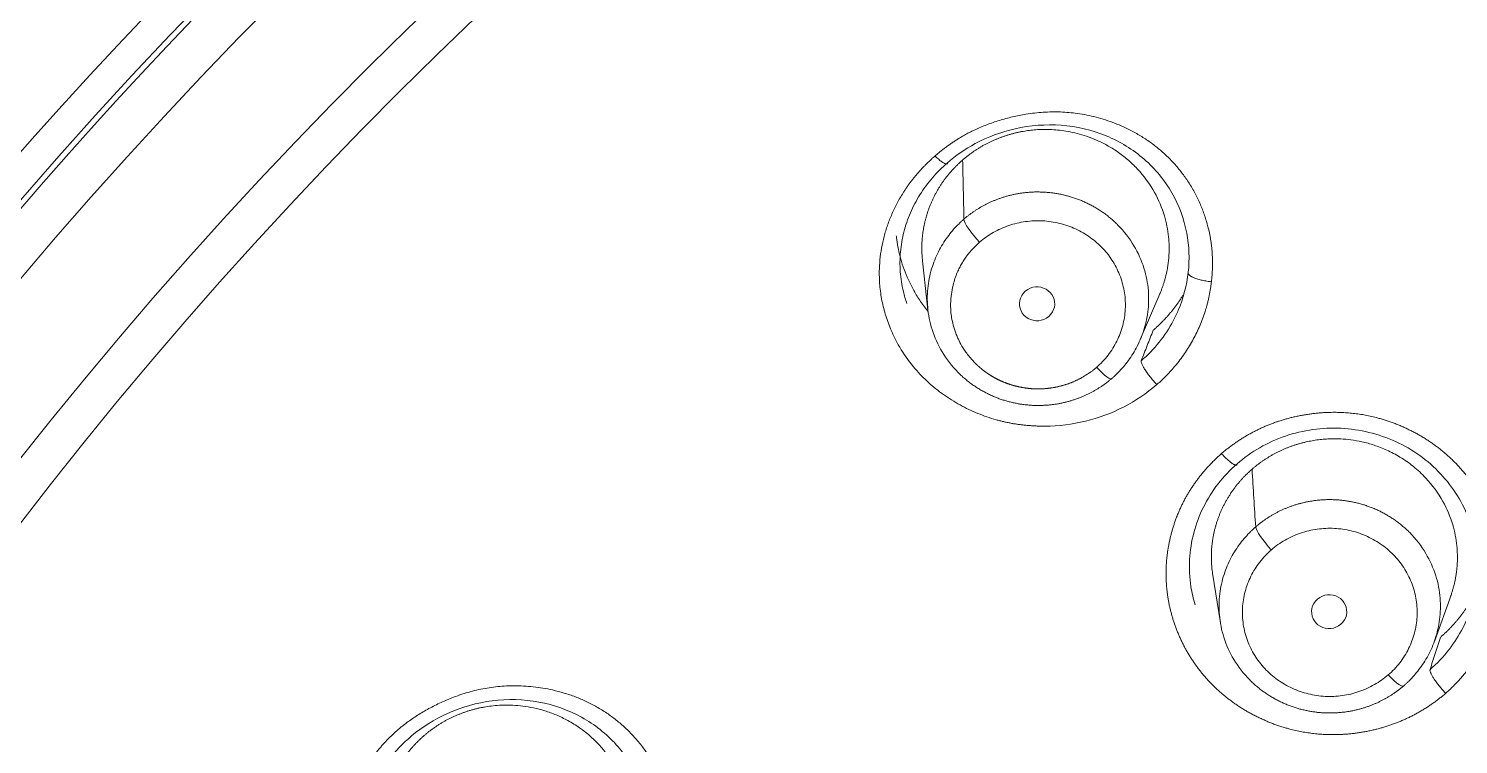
# Model space of a CAD drawing. Extents: x 6534 to 7663, y 0 to 827.
# Drawn here: x 7057.3 to 7075.64, y 563.28 to 572.46 of the extents above; entities that cross this region are included whole.
import ezdxf

# ---------------------------------------------------------------- set-up
doc = ezdxf.new("R2010")
doc.units = 0
doc.header["$LTSCALE"] = 30
doc.header["$MEASUREMENT"] = 0
doc.layers.add('1', color=7, linetype='CONTINUOUS')

msp = doc.modelspace()

# ---------------------------------------------------------------- linework, layer by layer
at = {"layer": '1', "color": 7, "linetype": 'Continuous', "lineweight": 18}
for p, q in [((7068.77, 569.482), (7068.84, 568.848)), ((7071.564, 568.471), (7071.815, 569.06)), ((7072.49, 565.479), (7072.592, 564.842)), ((7075.336, 564.602), (7075.555, 565.211))]:
    msp.add_line(p, q, dxfattribs=at)
for centre, major_axis, ratio, start_param, end_param in [((7103.394, 533.921), (62.577, 0), 0.961466, 0, 3.141593), ((7103.394, 533.307), (-60.5, 0), 0.961466, 4.72417, 7.004197), ((7103.394, 533.445), (-59.925, 0), 0.961466, 4.712389, 7.853982), ((7103.394, 533.445), (60, 0), 0.961466, 1.582577, 4.712389), ((7069.501, 569.801), (-0.196, 0.227), 0.183728, 0.217967, 1.779851), ((7071.002, 568.199), (0.196, -0.227), 0.183679, 4.922559, 6.379823), ((7073.245, 565.859), (-0.196, 0.227), 0.183874, 0.237251, 1.779919), ((7074.745, 564.257), (0.196, -0.227), 0.183825, 4.922233, 6.395123)]:
    msp.add_ellipse(centre, major_axis=major_axis, ratio=ratio, start_param=start_param, end_param=end_param, dxfattribs=at)
at = {"layer": '1', "color": 7, "linetype": 'Continuous', "lineweight": 13}
for centre, major_axis, start_param, end_param in [((7103.394, 533.601), (61.963, 0), 1.570796, 3.141593), ((7103.394, 533.307), (59.425, 0), 1.570796, 4.70194), ((7103.394, 533.307), (57.948, 0), 1.579187, 4.712389), ((7103.394, 533.352), (57.403, 0), 1.579486, 4.712389)]:
    msp.add_ellipse(centre, major_axis=major_axis, ratio=0.961466, start_param=start_param, end_param=end_param, dxfattribs=at)
at = {"layer": '1', "color": 7, "linetype": 'Continuous', "lineweight": 18}
for points, knots in [([(7040.495, 539.074), (7040.495, 540.309), (7040.535, 541.529), (7040.686, 543.933), (7040.799, 545.118), (7041.09, 547.449), (7041.269, 548.594), (7041.688, 550.845), (7041.928, 551.949), (7042.462, 554.113), (7042.757, 555.173), (7043.395, 557.248), (7043.738, 558.262), (7044.468, 560.243), (7044.854, 561.21), (7045.665, 563.095), (7046.089, 564.014), (7046.968, 565.802), (7047.424, 566.672), (7048.362, 568.363), (7048.845, 569.185), (7049.832, 570.779), (7050.336, 571.552), (7051.362, 573.051), (7051.884, 573.776), (7052.939, 575.18), (7053.473, 575.859), (7054.55, 577.171), (7055.092, 577.804), (7056.182, 579.025), (7056.729, 579.614), (7057.55, 580.465), (7057.961, 580.883), (7058.44, 581.356), (7058.679, 581.589), (7058.799, 581.705), (7058.858, 581.763), (7058.888, 581.792), (7058.903, 581.806), (7058.911, 581.813), (7058.914, 581.817), (7058.916, 581.818), (7058.917, 581.819), (7058.918, 581.82), (7058.918, 581.82), (7058.918, 581.82), (7058.918, 581.82), (7060.391, 583.236), (7061.936, 584.58), (7065.15, 587.109), (7066.82, 588.296), (7070.268, 590.502), (7072.046, 591.521), (7075.692, 593.385), (7077.56, 594.228), (7081.367, 595.734), (7083.306, 596.396), (7087.236, 597.532), (7089.227, 598.007), (7093.242, 598.768), (7095.265, 599.053), (7099.325, 599.434), (7101.361, 599.529), (7103.394, 599.529)], [0, 0, 0, 0, 0.03125, 0.03125, 0.0625, 0.0625, 0.09375, 0.09375, 0.125, 0.125, 0.15625, 0.15625, 0.1875, 0.1875, 0.21875, 0.21875, 0.25, 0.25, 0.28125, 0.28125, 0.3125, 0.3125, 0.34375, 0.34375, 0.375, 0.375, 0.40625, 0.40625, 0.4375, 0.4375, 0.46875, 0.46875, 0.484375, 0.492188, 0.496094, 0.498047, 0.499023, 0.499512, 0.499756, 0.499878, 0.499939, 0.499969, 0.499985, 0.499992, 0.499996, 0.499996, 0.5, 0.5, 0.5625, 0.5625, 0.625, 0.625, 0.6875, 0.6875, 0.75, 0.75, 0.8125, 0.8125, 0.875, 0.875, 0.9375, 0.9375, 1, 1, 1, 1]), ([(7068.931, 570.826), (7068.937, 570.831), (7068.95, 570.842), (7068.968, 570.857), (7068.987, 570.873), (7069.006, 570.888), (7069.025, 570.903), (7069.044, 570.918), (7069.063, 570.932), (7069.082, 570.947), (7069.102, 570.961), (7069.121, 570.974), (7069.141, 570.988), (7069.16, 571.001), (7069.18, 571.014), (7069.2, 571.027), (7069.22, 571.04), (7069.239, 571.052), (7069.259, 571.064), (7069.28, 571.076), (7069.3, 571.087), (7069.32, 571.099), (7069.34, 571.11), (7069.361, 571.121), (7069.381, 571.131), (7069.402, 571.141), (7069.423, 571.152), (7069.461, 571.17), (7069.518, 571.195), (7069.595, 571.226), (7069.675, 571.255), (7069.784, 571.29), (7069.925, 571.328), (7070.076, 571.358), (7070.208, 571.376), (7070.319, 571.387), (7070.43, 571.391), (7070.54, 571.39), (7070.649, 571.383), (7070.762, 571.37), (7070.879, 571.35), (7071, 571.323), (7071.118, 571.288), (7071.235, 571.247), (7071.358, 571.195), (7071.485, 571.132), (7071.615, 571.055), (7071.737, 570.969), (7071.853, 570.875), (7071.961, 570.771), (7072.061, 570.658), (7072.151, 570.539), (7072.232, 570.411), (7072.304, 570.276), (7072.365, 570.135), (7072.414, 569.99), (7072.443, 569.877), (7072.459, 569.798), (7072.467, 569.754), (7072.473, 569.71), (7072.479, 569.665), (7072.483, 569.621), (7072.487, 569.576), (7072.489, 569.531), (7072.491, 569.486), (7072.491, 569.441), (7072.49, 569.396), (7072.488, 569.35), (7072.485, 569.305), (7072.481, 569.259), (7072.478, 569.228), (7072.476, 569.213)], [0, 0, 0, 0, 0.004832, 0.009643, 0.014433, 0.019204, 0.023955, 0.028687, 0.033401, 0.038097, 0.042776, 0.047438, 0.052084, 0.056714, 0.061329, 0.065929, 0.070515, 0.075088, 0.079647, 0.084195, 0.08873, 0.093255, 0.097769, 0.102273, 0.106767, 0.111253, 0.115731, 0.120201, 0.135993, 0.152075, 0.16847, 0.185198, 0.219107, 0.252894, 0.274925, 0.296703, 0.318285, 0.339729, 0.361095, 0.382445, 0.40692, 0.431335, 0.455769, 0.480302, 0.505014, 0.535604, 0.565805, 0.595777, 0.62568, 0.656329, 0.686742, 0.717097, 0.74757, 0.779074, 0.810217, 0.841177, 0.872134, 0.881224, 0.890302, 0.899371, 0.908437, 0.917505, 0.92658, 0.935667, 0.94477, 0.953894, 0.963044, 0.972225, 0.981442, 0.990699, 1, 1, 1, 1]), ([(7069.09, 570.738), (7069.198, 570.832), (7069.468, 571.017), (7069.969, 571.204), (7070.555, 571.248), (7071.136, 571.113), (7071.634, 570.809), (7071.995, 570.37), (7072.185, 569.859), (7072.198, 569.502), (7072.179, 569.334)], [0, 0, 0, 0, 0.098192, 0.220454, 0.353852, 0.48914, 0.622712, 0.753797, 0.882498, 1, 1, 1, 1]), ([(7069.285, 570.774), (7069.295, 570.783), (7069.315, 570.799), (7069.345, 570.823), (7069.375, 570.846), (7069.406, 570.869), (7069.438, 570.891), (7069.471, 570.912), (7069.504, 570.933), (7069.537, 570.953), (7069.572, 570.972), (7069.607, 570.99), (7069.642, 571.007), (7069.678, 571.024), (7069.714, 571.039), (7069.751, 571.054), (7069.788, 571.068), (7069.826, 571.081), (7069.864, 571.094), (7069.903, 571.105), (7069.942, 571.115), (7069.981, 571.125), (7070.021, 571.133), (7070.061, 571.141), (7070.101, 571.147), (7070.141, 571.153), (7070.182, 571.157), (7070.223, 571.161), (7070.264, 571.164), (7070.305, 571.165), (7070.346, 571.166), (7070.387, 571.165), (7070.448, 571.163), (7070.532, 571.156), (7070.64, 571.14), (7070.756, 571.115), (7070.879, 571.078), (7071.008, 571.028), (7071.14, 570.963), (7071.273, 570.881), (7071.404, 570.78), (7071.577, 570.615), (7071.751, 570.377), (7071.878, 570.076), (7071.932, 569.803), (7071.936, 569.628), (7071.93, 569.538), (7071.929, 569.516), (7071.927, 569.495), (7071.925, 569.474), (7071.922, 569.453), (7071.919, 569.432), (7071.916, 569.411), (7071.913, 569.39), (7071.909, 569.369), (7071.905, 569.349), (7071.901, 569.328), (7071.896, 569.307), (7071.891, 569.287), (7071.886, 569.266), (7071.881, 569.246), (7071.875, 569.226), (7071.869, 569.206), (7071.862, 569.186), (7071.856, 569.166), (7071.849, 569.146), (7071.842, 569.126), (7071.834, 569.107), (7071.827, 569.087), (7071.82, 569.071), (7071.816, 569.062), (7071.815, 569.059)], [0, 0, 0, 0, 0.009099, 0.018217, 0.027355, 0.036513, 0.045691, 0.054888, 0.064106, 0.073343, 0.0826, 0.091876, 0.101173, 0.11049, 0.119827, 0.129183, 0.13856, 0.147957, 0.157374, 0.166811, 0.176269, 0.185746, 0.195244, 0.204762, 0.214301, 0.22386, 0.233439, 0.243038, 0.252658, 0.262299, 0.27196, 0.281641, 0.291344, 0.314699, 0.340317, 0.368201, 0.398351, 0.43077, 0.465458, 0.502418, 0.541651, 0.583161, 0.673243, 0.751868, 0.818995, 0.874587, 0.879775, 0.884957, 0.890134, 0.895305, 0.90047, 0.90563, 0.910784, 0.915932, 0.921074, 0.926211, 0.931342, 0.936467, 0.941586, 0.9467, 0.951808, 0.95691, 0.962007, 0.967097, 0.972182, 0.977262, 0.982335, 0.987403, 0.992465, 0.997521, 1, 1, 1, 1]), ([(7068.569, 568.934), (7068.552, 568.985), (7068.537, 569.036), (7068.504, 569.172), (7068.491, 569.256), (7068.479, 569.426), (7068.48, 569.511), (7068.495, 569.682), (7068.509, 569.766), (7068.552, 569.933), (7068.58, 570.016), (7068.649, 570.176), (7068.69, 570.254), (7068.785, 570.404), (7068.838, 570.477), (7068.956, 570.613), (7069.02, 570.678), (7069.09, 570.738)], [0, 0, 0, 0, 0.082208, 0.082208, 0.213321, 0.213321, 0.344434, 0.344434, 0.475547, 0.475547, 0.606661, 0.606661, 0.737774, 0.737774, 0.868887, 0.868887, 1, 1, 1, 1]), ([(7068.77, 569.482), (7068.77, 569.486), (7068.761, 569.565), (7068.759, 569.653), (7068.765, 569.743), (7068.767, 569.764), (7068.768, 569.785), (7068.771, 569.807), (7068.773, 569.828), (7068.776, 569.849), (7068.779, 569.87), (7068.783, 569.89), (7068.786, 569.911), (7068.79, 569.932), (7068.795, 569.953), (7068.799, 569.973), (7068.804, 569.994), (7068.809, 570.014), (7068.815, 570.034), (7068.821, 570.055), (7068.827, 570.075), (7068.833, 570.095), (7068.839, 570.115), (7068.846, 570.134), (7068.853, 570.154), (7068.861, 570.174), (7068.869, 570.193), (7068.876, 570.212), (7068.885, 570.232), (7068.893, 570.251), (7068.902, 570.27), (7068.911, 570.288), (7068.92, 570.307), (7068.93, 570.325), (7068.939, 570.344), (7068.949, 570.362), (7068.959, 570.38), (7068.97, 570.398), (7068.981, 570.416), (7068.992, 570.433), (7069.003, 570.451), (7069.014, 570.468), (7069.026, 570.485), (7069.038, 570.502), (7069.05, 570.519), (7069.062, 570.535), (7069.074, 570.552), (7069.087, 570.568), (7069.1, 570.584), (7069.113, 570.6), (7069.126, 570.615), (7069.14, 570.631), (7069.154, 570.646), (7069.168, 570.661), (7069.182, 570.676), (7069.196, 570.691), (7069.21, 570.705), (7069.225, 570.719), (7069.24, 570.733), (7069.255, 570.747), (7069.27, 570.761), (7069.28, 570.77), (7069.285, 570.774)], [0, 0, 0, 0, 0.007516, 0.166764, 0.181602, 0.196424, 0.211228, 0.226016, 0.240787, 0.255542, 0.270279, 0.285, 0.299704, 0.314391, 0.329062, 0.343716, 0.358353, 0.372974, 0.387578, 0.402165, 0.416736, 0.43129, 0.445828, 0.460349, 0.474853, 0.489341, 0.503812, 0.518267, 0.532705, 0.547127, 0.561533, 0.575921, 0.590294, 0.60465, 0.618989, 0.633313, 0.647619, 0.66191, 0.676184, 0.690441, 0.704683, 0.718908, 0.733116, 0.747309, 0.761485, 0.775645, 0.789788, 0.803915, 0.818027, 0.832121, 0.8462, 0.860263, 0.874309, 0.888339, 0.902353, 0.916351, 0.930333, 0.944298, 0.958248, 0.972181, 0.986099, 1, 1, 1, 1]), ([(7071.202, 567.976), (7071.206, 567.98), (7071.215, 567.988), (7071.227, 567.999), (7071.24, 568.01), (7071.252, 568.022), (7071.308, 568.076), (7071.403, 568.184), (7071.521, 568.366), (7071.614, 568.583), (7071.67, 568.831), (7071.677, 569.106), (7071.62, 569.396), (7071.491, 569.685), (7071.344, 569.875), (7071.235, 569.981), (7071.191, 570.02), (7071.147, 570.056), (7071.101, 570.091), (7071.054, 570.123), (7071.006, 570.153), (7070.958, 570.181), (7070.909, 570.207), (7070.859, 570.231), (7070.809, 570.253), (7070.759, 570.273), (7070.708, 570.291), (7070.657, 570.306), (7070.606, 570.32), (7070.556, 570.332), (7070.505, 570.342), (7070.455, 570.35), (7070.405, 570.356), (7070.355, 570.36), (7070.305, 570.363), (7070.256, 570.364), (7070.208, 570.364), (7070.16, 570.362), (7070.113, 570.358), (7070.067, 570.353), (7070.021, 570.347), (7069.976, 570.339), (7069.932, 570.33), (7069.889, 570.32), (7069.846, 570.308), (7069.805, 570.296), (7069.764, 570.282), (7069.725, 570.268), (7069.686, 570.253), (7069.648, 570.236), (7069.612, 570.219), (7069.576, 570.201), (7069.541, 570.183), (7069.508, 570.164), (7069.475, 570.144), (7069.444, 570.124), (7069.413, 570.103), (7069.383, 570.081), (7069.355, 570.06), (7069.327, 570.038), (7069.31, 570.023), (7069.301, 570.015)], [0, 0, 0, 0, 0.003921, 0.007817, 0.011689, 0.015536, 0.019358, 0.064573, 0.114371, 0.16875, 0.227711, 0.291254, 0.359377, 0.43208, 0.50936, 0.522766, 0.53605, 0.549213, 0.562254, 0.575174, 0.587972, 0.600648, 0.613202, 0.625635, 0.637946, 0.650136, 0.662203, 0.674149, 0.685973, 0.697676, 0.709256, 0.720715, 0.732052, 0.743267, 0.75436, 0.765331, 0.776181, 0.786908, 0.797514, 0.807998, 0.81836, 0.8286, 0.838718, 0.848715, 0.858589, 0.868342, 0.877972, 0.887481, 0.896868, 0.906133, 0.915276, 0.924297, 0.933196, 0.941973, 0.950628, 0.959162, 0.967573, 0.975863, 0.98403, 0.992076, 1, 1, 1, 1]), ([(7069.301, 570.015), (7069.296, 570.011), (7069.288, 570.004), (7069.275, 569.993), (7069.263, 569.981), (7069.251, 569.969), (7069.194, 569.915), (7069.098, 569.806), (7068.98, 569.622), (7068.887, 569.404), (7068.832, 569.155), (7068.827, 568.881), (7068.884, 568.592), (7069.013, 568.304), (7069.159, 568.116), (7069.267, 568.011), (7069.311, 567.972), (7069.355, 567.936), (7069.401, 567.901), (7069.448, 567.869), (7069.495, 567.839), (7069.544, 567.811), (7069.593, 567.785), (7069.642, 567.761), (7069.692, 567.739), (7069.742, 567.719), (7069.793, 567.701), (7069.843, 567.686), (7069.894, 567.672), (7069.945, 567.66), (7069.995, 567.65), (7070.046, 567.642), (7070.096, 567.636), (7070.145, 567.631), (7070.195, 567.628), (7070.244, 567.627), (7070.292, 567.628), (7070.34, 567.63), (7070.387, 567.633), (7070.433, 567.638), (7070.479, 567.644), (7070.524, 567.652), (7070.568, 567.661), (7070.612, 567.671), (7070.654, 567.682), (7070.696, 567.695), (7070.736, 567.708), (7070.776, 567.723), (7070.815, 567.738), (7070.852, 567.754), (7070.889, 567.771), (7070.925, 567.789), (7070.96, 567.808), (7070.994, 567.827), (7071.026, 567.847), (7071.058, 567.867), (7071.089, 567.888), (7071.119, 567.91), (7071.147, 567.931), (7071.175, 567.954), (7071.193, 567.969), (7071.202, 567.976)], [0, 0, 0, 0, 0.003868, 0.007742, 0.011622, 0.015507, 0.019397, 0.06511, 0.115266, 0.16986, 0.228891, 0.292354, 0.360244, 0.432556, 0.509282, 0.522646, 0.535891, 0.549015, 0.562019, 0.574904, 0.587668, 0.600313, 0.612837, 0.625242, 0.637526, 0.649691, 0.661736, 0.673661, 0.685466, 0.697151, 0.708716, 0.720162, 0.731487, 0.742693, 0.753779, 0.764745, 0.775591, 0.786318, 0.796924, 0.807411, 0.817779, 0.828026, 0.838154, 0.848162, 0.858051, 0.867819, 0.877469, 0.886998, 0.896408, 0.905698, 0.914869, 0.92392, 0.932851, 0.941663, 0.950356, 0.958928, 0.967382, 0.975716, 0.98393, 0.992025, 1, 1, 1, 1]), ([(7068.433, 569.802), (7068.434, 569.795), (7068.44, 569.748), (7068.453, 569.658), (7068.482, 569.534), (7068.521, 569.403), (7068.573, 569.269), (7068.64, 569.131), (7068.722, 568.992), (7068.791, 568.895), (7068.832, 568.844), (7068.838, 568.837)], [0, 0, 0, 0, 0.021406, 0.135151, 0.25635, 0.385008, 0.521134, 0.664732, 0.815811, 0.974378, 1, 1, 1, 1]), ([(7071.73, 568.592), (7071.741, 568.601), (7071.762, 568.62), (7071.792, 568.648), (7071.823, 568.677), (7071.852, 568.707), (7071.881, 568.738), (7071.91, 568.769), (7071.938, 568.801), (7071.965, 568.833), (7071.991, 568.866), (7072.017, 568.9), (7072.042, 568.935), (7072.066, 568.97), (7072.089, 569.005), (7072.104, 569.028), (7072.111, 569.04)], [0, 0, 0, 0, 0.070545, 0.141256, 0.212133, 0.283177, 0.354386, 0.425761, 0.497303, 0.569011, 0.640884, 0.712924, 0.78513, 0.857502, 0.93004, 1, 1, 1, 1]), ([(7072.806, 566.88), (7072.896, 566.958), (7072.993, 567.027), (7073.201, 567.146), (7073.311, 567.196), (7073.54, 567.274), (7073.658, 567.302), (7073.897, 567.335), (7074.018, 567.341), (7074.26, 567.329), (7074.38, 567.311), (7074.615, 567.254), (7074.729, 567.215), (7074.948, 567.115), (7075.052, 567.055), (7075.246, 566.916), (7075.336, 566.837), (7075.498, 566.665), (7075.57, 566.571), (7075.694, 566.371), (7075.745, 566.265), (7075.826, 566.046), (7075.856, 565.933), (7075.891, 565.703), (7075.896, 565.586), (7075.884, 565.354), (7075.866, 565.239), (7075.806, 565.013), (7075.765, 564.903), (7075.71, 564.792), (7075.707, 564.786), (7075.704, 564.78)], [0, 0, 0, 0, 0.071138, 0.071138, 0.142275, 0.142275, 0.213413, 0.213413, 0.284551, 0.284551, 0.355688, 0.355688, 0.426826, 0.426826, 0.497964, 0.497964, 0.569101, 0.569101, 0.640239, 0.640239, 0.711377, 0.711377, 0.782514, 0.782514, 0.853652, 0.853652, 0.92479, 0.92479, 0.995927, 0.995927, 1, 1, 1, 1]), ([(7072.997, 566.811), (7073.007, 566.819), (7073.026, 566.835), (7073.056, 566.859), (7073.087, 566.883), (7073.118, 566.905), (7073.149, 566.927), (7073.182, 566.948), (7073.215, 566.969), (7073.248, 566.988), (7073.282, 567.007), (7073.317, 567.025), (7073.352, 567.043), (7073.388, 567.059), (7073.424, 567.075), (7073.461, 567.09), (7073.498, 567.104), (7073.536, 567.117), (7073.574, 567.129), (7073.612, 567.14), (7073.651, 567.15), (7073.69, 567.16), (7073.729, 567.168), (7073.769, 567.176), (7073.809, 567.182), (7073.849, 567.188), (7073.89, 567.192), (7073.93, 567.196), (7073.971, 567.198), (7074.012, 567.2), (7074.053, 567.2), (7074.094, 567.2), (7074.165, 567.197), (7074.27, 567.188), (7074.413, 567.163), (7074.568, 567.12), (7074.733, 567.056), (7074.902, 566.967), (7075.072, 566.848), (7075.268, 566.666), (7075.451, 566.416), (7075.577, 566.117), (7075.63, 565.846), (7075.634, 565.671), (7075.629, 565.581), (7075.627, 565.56), (7075.625, 565.539), (7075.623, 565.518), (7075.621, 565.497), (7075.618, 565.476), (7075.615, 565.455), (7075.611, 565.434), (7075.608, 565.414), (7075.604, 565.393), (7075.599, 565.373), (7075.595, 565.352), (7075.59, 565.332), (7075.585, 565.311), (7075.579, 565.291), (7075.574, 565.271), (7075.568, 565.251), (7075.561, 565.231), (7075.555, 565.211), (7075.549, 565.195), (7075.546, 565.186), (7075.545, 565.183)], [0, 0, 0, 0, 0.009298, 0.018615, 0.027953, 0.037312, 0.04669, 0.056089, 0.065508, 0.074947, 0.084407, 0.093887, 0.103387, 0.112908, 0.122449, 0.132011, 0.141593, 0.151195, 0.160818, 0.170462, 0.180126, 0.18981, 0.199515, 0.209241, 0.218987, 0.228754, 0.238542, 0.24835, 0.258179, 0.268028, 0.277898, 0.287789, 0.297701, 0.328756, 0.363638, 0.402347, 0.444886, 0.491255, 0.541458, 0.595497, 0.687447, 0.767698, 0.836213, 0.892964, 0.898264, 0.903559, 0.908847, 0.91413, 0.919408, 0.924679, 0.929944, 0.935204, 0.940458, 0.945706, 0.950948, 0.956184, 0.961414, 0.966639, 0.971858, 0.977071, 0.982278, 0.987479, 0.992674, 0.997864, 1, 1, 1, 1]), ([(7072.266, 565.073), (7072.243, 565.149), (7072.226, 565.227), (7072.196, 565.42), (7072.191, 565.537), (7072.203, 565.769), (7072.221, 565.884), (7072.281, 566.11), (7072.322, 566.22), (7072.426, 566.43), (7072.489, 566.53), (7072.634, 566.716), (7072.716, 566.802), (7072.806, 566.88)], [0, 0, 0, 0, 0.120144, 0.120144, 0.296116, 0.296116, 0.472087, 0.472087, 0.648058, 0.648058, 0.824029, 0.824029, 1, 1, 1, 1]), ([(7072.494, 565.451), (7072.49, 565.479), (7072.476, 565.583), (7072.473, 565.694), (7072.479, 565.784), (7072.48, 565.805), (7072.482, 565.826), (7072.485, 565.847), (7072.487, 565.868), (7072.49, 565.889), (7072.493, 565.91), (7072.496, 565.931), (7072.5, 565.951), (7072.504, 565.972), (7072.509, 565.993), (7072.513, 566.013), (7072.518, 566.034), (7072.523, 566.054), (7072.529, 566.074), (7072.534, 566.094), (7072.54, 566.114), (7072.547, 566.134), (7072.553, 566.154), (7072.56, 566.174), (7072.567, 566.193), (7072.574, 566.213), (7072.582, 566.232), (7072.59, 566.251), (7072.598, 566.27), (7072.607, 566.289), (7072.615, 566.308), (7072.624, 566.327), (7072.633, 566.345), (7072.643, 566.364), (7072.653, 566.382), (7072.663, 566.4), (7072.673, 566.418), (7072.683, 566.436), (7072.694, 566.454), (7072.705, 566.471), (7072.716, 566.488), (7072.727, 566.506), (7072.739, 566.523), (7072.75, 566.539), (7072.762, 566.556), (7072.775, 566.573), (7072.787, 566.589), (7072.8, 566.605), (7072.813, 566.621), (7072.826, 566.637), (7072.839, 566.652), (7072.852, 566.668), (7072.866, 566.683), (7072.88, 566.698), (7072.894, 566.713), (7072.908, 566.727), (7072.923, 566.742), (7072.937, 566.756), (7072.952, 566.77), (7072.967, 566.784), (7072.982, 566.797), (7072.992, 566.806), (7072.997, 566.811)], [0, 0, 0, 0, 0.056379, 0.207605, 0.221713, 0.235805, 0.249882, 0.263943, 0.277988, 0.292017, 0.30603, 0.320028, 0.33401, 0.347976, 0.361927, 0.375861, 0.389781, 0.403684, 0.417572, 0.431443, 0.4453, 0.45914, 0.472965, 0.486775, 0.500568, 0.514346, 0.528108, 0.541855, 0.555586, 0.569302, 0.583002, 0.596686, 0.610355, 0.624008, 0.637645, 0.651267, 0.664874, 0.678464, 0.69204, 0.7056, 0.719144, 0.732673, 0.746186, 0.759683, 0.773166, 0.786632, 0.800084, 0.813519, 0.82694, 0.840345, 0.853734, 0.867108, 0.880467, 0.89381, 0.907137, 0.92045, 0.933746, 0.947028, 0.960294, 0.973545, 0.98678, 1, 1, 1, 1]), ([(7074.945, 564.036), (7074.949, 564.04), (7074.958, 564.047), (7074.971, 564.059), (7074.984, 564.071), (7074.996, 564.083), (7075.051, 564.136), (7075.146, 564.244), (7075.264, 564.425), (7075.357, 564.641), (7075.413, 564.89), (7075.42, 565.164), (7075.364, 565.454), (7075.234, 565.744), (7075.087, 565.934), (7074.978, 566.039), (7074.934, 566.078), (7074.889, 566.114), (7074.844, 566.149), (7074.797, 566.181), (7074.749, 566.211), (7074.701, 566.239), (7074.652, 566.265), (7074.602, 566.289), (7074.552, 566.311), (7074.502, 566.33), (7074.451, 566.348), (7074.4, 566.364), (7074.35, 566.377), (7074.299, 566.389), (7074.248, 566.399), (7074.198, 566.407), (7074.148, 566.413), (7074.098, 566.417), (7074.049, 566.42), (7074, 566.421), (7073.951, 566.421), (7073.904, 566.418), (7073.857, 566.415), (7073.81, 566.41), (7073.764, 566.403), (7073.72, 566.396), (7073.675, 566.387), (7073.632, 566.376), (7073.59, 566.365), (7073.548, 566.353), (7073.508, 566.339), (7073.468, 566.325), (7073.43, 566.309), (7073.392, 566.293), (7073.355, 566.276), (7073.32, 566.258), (7073.285, 566.239), (7073.251, 566.22), (7073.219, 566.2), (7073.187, 566.18), (7073.156, 566.159), (7073.127, 566.138), (7073.098, 566.116), (7073.071, 566.094), (7073.053, 566.079), (7073.044, 566.071)], [0, 0, 0, 0, 0.004015, 0.007996, 0.011942, 0.015855, 0.019734, 0.064711, 0.114332, 0.168596, 0.227502, 0.291049, 0.359234, 0.432056, 0.509512, 0.522904, 0.536174, 0.549324, 0.562352, 0.575259, 0.588045, 0.600709, 0.613253, 0.625675, 0.637976, 0.650156, 0.662214, 0.674151, 0.685967, 0.697662, 0.709235, 0.720687, 0.732018, 0.743227, 0.754315, 0.765282, 0.776127, 0.786851, 0.797454, 0.807935, 0.818295, 0.828533, 0.838651, 0.848646, 0.858521, 0.868274, 0.877905, 0.887415, 0.896804, 0.906072, 0.915218, 0.924242, 0.933145, 0.941927, 0.950588, 0.959127, 0.967544, 0.97584, 0.984015, 0.992068, 1, 1, 1, 1]), ([(7073.044, 566.071), (7073.04, 566.067), (7073.031, 566.06), (7073.018, 566.048), (7073.006, 566.037), (7072.993, 566.025), (7072.937, 565.97), (7072.84, 565.861), (7072.722, 565.676), (7072.629, 565.458), (7072.575, 565.209), (7072.57, 564.935), (7072.627, 564.647), (7072.756, 564.36), (7072.903, 564.173), (7073.011, 564.068), (7073.054, 564.03), (7073.099, 563.993), (7073.145, 563.959), (7073.191, 563.927), (7073.239, 563.897), (7073.287, 563.869), (7073.336, 563.843), (7073.386, 563.819), (7073.435, 563.797), (7073.486, 563.777), (7073.536, 563.76), (7073.587, 563.744), (7073.637, 563.73), (7073.688, 563.719), (7073.739, 563.709), (7073.789, 563.701), (7073.839, 563.694), (7073.889, 563.69), (7073.938, 563.687), (7073.987, 563.686), (7074.035, 563.687), (7074.083, 563.689), (7074.13, 563.692), (7074.177, 563.697), (7074.222, 563.703), (7074.267, 563.711), (7074.311, 563.72), (7074.355, 563.73), (7074.397, 563.742), (7074.439, 563.754), (7074.479, 563.767), (7074.519, 563.782), (7074.558, 563.797), (7074.596, 563.814), (7074.632, 563.831), (7074.668, 563.849), (7074.703, 563.867), (7074.737, 563.886), (7074.769, 563.906), (7074.801, 563.927), (7074.832, 563.948), (7074.862, 563.969), (7074.89, 563.991), (7074.918, 564.013), (7074.936, 564.028), (7074.945, 564.036)], [0, 0, 0, 0, 0.003927, 0.007866, 0.011819, 0.015784, 0.019761, 0.065641, 0.115909, 0.170562, 0.229596, 0.293008, 0.360794, 0.432949, 0.509466, 0.522824, 0.536063, 0.549181, 0.56218, 0.575059, 0.587818, 0.600457, 0.612977, 0.625376, 0.637656, 0.649816, 0.661856, 0.673777, 0.685577, 0.697258, 0.708819, 0.72026, 0.731582, 0.742784, 0.753866, 0.764828, 0.775671, 0.786394, 0.796997, 0.80748, 0.817844, 0.828089, 0.838213, 0.848218, 0.858103, 0.867869, 0.877515, 0.887041, 0.896448, 0.905735, 0.914902, 0.92395, 0.932878, 0.941687, 0.950376, 0.958946, 0.967396, 0.975726, 0.983937, 0.992028, 1, 1, 1, 1]), ([(7075.414, 564.656), (7075.424, 564.666), (7075.445, 564.684), (7075.476, 564.712), (7075.506, 564.742), (7075.536, 564.771), (7075.565, 564.802), (7075.593, 564.833), (7075.621, 564.865), (7075.648, 564.898), (7075.674, 564.931), (7075.7, 564.964), (7075.725, 564.999), (7075.749, 565.034), (7075.772, 565.069), (7075.795, 565.106), (7075.817, 565.142), (7075.838, 565.179), (7075.858, 565.217), (7075.878, 565.255), (7075.896, 565.294), (7075.914, 565.333), (7075.93, 565.373), (7075.945, 565.411), (7075.954, 565.435), (7075.958, 565.446)], [0, 0, 0, 0, 0.042749, 0.085598, 0.128547, 0.171596, 0.214744, 0.257992, 0.301339, 0.344786, 0.388333, 0.43198, 0.475725, 0.519571, 0.563516, 0.60756, 0.651704, 0.695947, 0.74029, 0.784732, 0.829274, 0.873915, 0.918655, 0.963494, 1, 1, 1, 1]), ([(7061.726, 563.132), (7061.731, 563.139), (7061.741, 563.152), (7061.756, 563.171), (7061.771, 563.19), (7061.786, 563.208), (7061.801, 563.227), (7061.817, 563.245), (7061.832, 563.263), (7061.848, 563.281), (7061.864, 563.298), (7061.88, 563.316), (7061.896, 563.333), (7061.913, 563.35), (7061.929, 563.366), (7061.946, 563.383), (7061.963, 563.399), (7061.979, 563.415), (7061.996, 563.431), (7062.014, 563.447), (7062.031, 563.462), (7062.048, 563.477), (7062.066, 563.492), (7062.084, 563.507), (7062.102, 563.521), (7062.12, 563.535), (7062.138, 563.549), (7062.171, 563.575), (7062.222, 563.611), (7062.291, 563.657), (7062.363, 563.701), (7062.463, 563.757), (7062.593, 563.822), (7062.735, 563.882), (7062.861, 563.927), (7062.969, 563.959), (7063.077, 563.986), (7063.185, 564.007), (7063.294, 564.022), (7063.409, 564.032), (7063.528, 564.036), (7063.653, 564.033), (7063.778, 564.023), (7063.901, 564.006), (7064.034, 563.98), (7064.173, 563.944), (7064.318, 563.895), (7064.457, 563.835), (7064.592, 563.766), (7064.721, 563.686), (7064.843, 563.596), (7064.958, 563.497), (7065.066, 563.388), (7065.166, 563.271), (7065.257, 563.145), (7065.336, 563.014), (7065.389, 562.909), (7065.422, 562.834), (7065.439, 562.793), (7065.455, 562.751), (7065.47, 562.709), (7065.485, 562.666), (7065.498, 562.623), (7065.51, 562.58), (7065.521, 562.536), (7065.531, 562.492), (7065.54, 562.447), (7065.548, 562.402), (7065.555, 562.357), (7065.561, 562.312), (7065.564, 562.281), (7065.566, 562.266)], [0, 0, 0, 0, 0.004832, 0.009643, 0.014433, 0.019204, 0.023955, 0.028687, 0.033401, 0.038097, 0.042776, 0.047438, 0.052084, 0.056714, 0.061329, 0.065929, 0.070515, 0.075088, 0.079647, 0.084195, 0.08873, 0.093255, 0.097769, 0.102273, 0.106767, 0.111253, 0.115731, 0.120201, 0.135993, 0.152075, 0.16847, 0.185198, 0.219107, 0.252894, 0.274925, 0.296703, 0.318285, 0.339729, 0.361095, 0.382445, 0.40692, 0.431335, 0.455769, 0.480302, 0.505014, 0.535604, 0.565805, 0.595777, 0.62568, 0.656329, 0.686742, 0.717097, 0.74757, 0.779074, 0.810217, 0.841177, 0.872134, 0.881224, 0.890302, 0.899371, 0.908437, 0.917505, 0.92658, 0.935667, 0.94477, 0.953894, 0.963044, 0.972225, 0.981442, 0.990699, 1, 1, 1, 1]), ([(7061.918, 563.08), (7062.004, 563.193), (7062.229, 563.429), (7062.68, 563.712), (7063.25, 563.873), (7063.853, 563.857), (7064.41, 563.66), (7064.863, 563.303), (7065.16, 562.841), (7065.251, 562.495), (7065.269, 562.327)], [0, 0, 0, 0, 0.098192, 0.220454, 0.353852, 0.48914, 0.622712, 0.753797, 0.882498, 1, 1, 1, 1]), ([(7062.155, 563.16), (7062.162, 563.17), (7062.178, 563.19), (7062.202, 563.22), (7062.227, 563.249), (7062.252, 563.277), (7062.279, 563.305), (7062.306, 563.332), (7062.334, 563.359), (7062.363, 563.385), (7062.392, 563.41), (7062.422, 563.435), (7062.453, 563.459), (7062.485, 563.482), (7062.517, 563.505), (7062.55, 563.527), (7062.583, 563.548), (7062.617, 563.569), (7062.652, 563.588), (7062.687, 563.607), (7062.723, 563.625), (7062.759, 563.642), (7062.796, 563.658), (7062.834, 563.673), (7062.872, 563.688), (7062.91, 563.701), (7062.949, 563.714), (7062.988, 563.726), (7063.027, 563.736), (7063.067, 563.746), (7063.108, 563.755), (7063.148, 563.762), (7063.208, 563.772), (7063.291, 563.782), (7063.4, 563.789), (7063.52, 563.787), (7063.648, 563.776), (7063.785, 563.753), (7063.928, 563.716), (7064.076, 563.662), (7064.226, 563.589), (7064.431, 563.463), (7064.652, 563.264), (7064.841, 562.995), (7064.953, 562.739), (7064.995, 562.568), (7065.009, 562.479), (7065.012, 562.458), (7065.015, 562.437), (7065.017, 562.416), (7065.019, 562.395), (7065.021, 562.373), (7065.023, 562.352), (7065.024, 562.331), (7065.025, 562.31), (7065.025, 562.289), (7065.026, 562.268), (7065.026, 562.247), (7065.025, 562.226), (7065.025, 562.205), (7065.024, 562.184), (7065.022, 562.163), (7065.021, 562.142), (7065.019, 562.121), (7065.017, 562.101), (7065.014, 562.08), (7065.012, 562.059), (7065.009, 562.038), (7065.005, 562.018), (7065.002, 561.997), (7064.998, 561.977), (7064.994, 561.957), (7064.989, 561.936), (7064.984, 561.916), (7064.979, 561.896), (7064.974, 561.876), (7064.969, 561.856), (7064.963, 561.837), (7064.957, 561.817), (7064.95, 561.797), (7064.944, 561.778), (7064.937, 561.758), (7064.93, 561.739), (7064.922, 561.72), (7064.915, 561.701), (7064.907, 561.682), (7064.901, 561.67), (7064.899, 561.664)], [0, 0, 0, 0, 0.008406, 0.016831, 0.025273, 0.033734, 0.042213, 0.050711, 0.059226, 0.06776, 0.076312, 0.084883, 0.093472, 0.10208, 0.110706, 0.119351, 0.128014, 0.136695, 0.145396, 0.154114, 0.162852, 0.171608, 0.180383, 0.189177, 0.197989, 0.20682, 0.21567, 0.224539, 0.233427, 0.242334, 0.25126, 0.260204, 0.269168, 0.290745, 0.314414, 0.340175, 0.368031, 0.397981, 0.430029, 0.464176, 0.500423, 0.538773, 0.621999, 0.69464, 0.756657, 0.808017, 0.81281, 0.817598, 0.822381, 0.827158, 0.831931, 0.836697, 0.841459, 0.846215, 0.850966, 0.855712, 0.860452, 0.865187, 0.869917, 0.874642, 0.879361, 0.884075, 0.888783, 0.893486, 0.898184, 0.902877, 0.907564, 0.912246, 0.916923, 0.921595, 0.926261, 0.930922, 0.935577, 0.940227, 0.944872, 0.949512, 0.954146, 0.958775, 0.963399, 0.968017, 0.97263, 0.977238, 0.98184, 0.986437, 0.991029, 0.995615, 1, 1, 1, 1])]:
    msp.add_open_spline(points, degree=3, knots=knots, dxfattribs=at)
at = {"layer": '1', "color": 7, "linetype": 'Continuous', "lineweight": 13}
for points, degree, knots in [([(7070.339, 567.363), (7070.331, 567.363), (7070.315, 567.363), (7070.29, 567.363), (7070.265, 567.364), (7070.241, 567.364), (7070.216, 567.365), (7070.192, 567.366), (7070.167, 567.368), (7070.143, 567.37), (7070.119, 567.371), (7070.095, 567.374), (7070.07, 567.376), (7070.046, 567.379), (7070.022, 567.382), (7069.998, 567.385), (7069.975, 567.389), (7069.951, 567.392), (7069.927, 567.396), (7069.904, 567.401), (7069.88, 567.405), (7069.856, 567.41), (7069.833, 567.415), (7069.81, 567.42), (7069.786, 567.426), (7069.763, 567.432), (7069.74, 567.438), (7069.684, 567.453), (7069.596, 567.481), (7069.479, 567.525), (7069.364, 567.576), (7069.252, 567.633), (7069.143, 567.697), (7069.039, 567.766), (7068.94, 567.84), (7068.846, 567.92), (7068.758, 568.006), (7068.634, 568.142), (7068.49, 568.339), (7068.368, 568.578), (7068.289, 568.798), (7068.242, 568.993), (7068.219, 569.175), (7068.214, 569.343), (7068.222, 569.494), (7068.243, 569.644), (7068.276, 569.793), (7068.32, 569.939), (7068.376, 570.082), (7068.443, 570.22), (7068.502, 570.322), (7068.546, 570.39), (7068.57, 570.427), (7068.596, 570.463), (7068.622, 570.498), (7068.649, 570.533), (7068.677, 570.568), (7068.706, 570.602), (7068.736, 570.635), (7068.766, 570.668), (7068.798, 570.701), (7068.83, 570.733), (7068.863, 570.764), (7068.896, 570.796), (7068.919, 570.816), (7068.931, 570.826)], 3, [0, 0, 0, 0, 0.004808, 0.009602, 0.014384, 0.019154, 0.023912, 0.02866, 0.033398, 0.038126, 0.042845, 0.047557, 0.05226, 0.056957, 0.061648, 0.066333, 0.071014, 0.07569, 0.080363, 0.085032, 0.0897, 0.094366, 0.099031, 0.103696, 0.108362, 0.113029, 0.117698, 0.122369, 0.146918, 0.171464, 0.196094, 0.220898, 0.245964, 0.270767, 0.295482, 0.320205, 0.345031, 0.370057, 0.431928, 0.494712, 0.536844, 0.578841, 0.621121, 0.653054, 0.684794, 0.716518, 0.748402, 0.780162, 0.811677, 0.843107, 0.874609, 0.883533, 0.892446, 0.901353, 0.910257, 0.919161, 0.928071, 0.93699, 0.945922, 0.954871, 0.96384, 0.972834, 0.981856, 0.99091, 1, 1, 1, 1]), ([(7068.931, 570.826), (7068.935, 570.822), (7068.956, 570.802), (7068.982, 570.778), (7069.008, 570.757), (7069.025, 570.745), (7069.04, 570.735), (7069.059, 570.725), (7069.079, 570.719), (7069.089, 570.726), (7069.09, 570.735), (7069.09, 570.738)], 3, [0, 0, 0, 0, 0.039631, 0.219096, 0.308828, 0.398561, 0.488293, 0.578026, 0.75749, 0.936955, 1, 1, 1, 1]), ([(7069.501, 569.719), (7069.556, 569.766), (7069.615, 569.808), (7069.741, 569.88), (7069.808, 569.91), (7069.947, 569.957), (7070.018, 569.974), (7070.163, 569.994), (7070.237, 569.997), (7070.384, 569.99), (7070.456, 569.979), (7070.599, 569.944), (7070.668, 569.92), (7070.8, 569.86), (7070.863, 569.823), (7070.981, 569.739), (7071.035, 569.691), (7071.134, 569.586), (7071.177, 569.529), (7071.252, 569.408), (7071.284, 569.343), (7071.333, 569.21), (7071.35, 569.142), (7071.372, 569.002), (7071.375, 568.931), (7071.367, 568.79), (7071.356, 568.72), (7071.32, 568.584), (7071.295, 568.517), (7071.232, 568.39), (7071.194, 568.329), (7071.107, 568.216), (7071.057, 568.163), (7071.003, 568.116)], 3, [0, 0, 0, 0, 0.0625, 0.0625, 0.125, 0.125, 0.1875, 0.1875, 0.25, 0.25, 0.3125, 0.3125, 0.375, 0.375, 0.4375, 0.4375, 0.5, 0.5, 0.5625, 0.5625, 0.625, 0.625, 0.6875, 0.6875, 0.75, 0.75, 0.8125, 0.8125, 0.875, 0.875, 0.9375, 0.9375, 1, 1, 1, 1]), ([(7071.003, 568.116), (7070.998, 568.112), (7070.99, 568.105), (7070.977, 568.095), (7070.964, 568.084), (7070.951, 568.074), (7070.938, 568.064), (7070.925, 568.054), (7070.911, 568.045), (7070.898, 568.036), (7070.884, 568.027), (7070.871, 568.018), (7070.857, 568.01), (7070.843, 568.001), (7070.83, 567.993), (7070.816, 567.985), (7070.802, 567.978), (7070.788, 567.971), (7070.774, 567.963), (7070.76, 567.956), (7070.746, 567.95), (7070.732, 567.943), (7070.718, 567.937), (7070.704, 567.931), (7070.69, 567.925), (7070.676, 567.919), (7070.662, 567.914), (7070.648, 567.909), (7070.634, 567.904), (7070.62, 567.899), (7070.606, 567.894), (7070.591, 567.89), (7070.577, 567.886), (7070.563, 567.882), (7070.549, 567.878), (7070.535, 567.875), (7070.521, 567.871), (7070.507, 567.868), (7070.493, 567.865), (7070.48, 567.862), (7070.466, 567.859), (7070.452, 567.857), (7070.438, 567.855), (7070.424, 567.853), (7070.411, 567.851), (7070.397, 567.849), (7070.384, 567.847), (7070.37, 567.846), (7070.357, 567.844), (7070.343, 567.843), (7070.33, 567.842), (7070.317, 567.842), (7070.304, 567.841), (7070.29, 567.84), (7070.277, 567.84), (7070.264, 567.84), (7070.252, 567.84), (7070.239, 567.84), (7070.226, 567.84), (7070.213, 567.841), (7070.201, 567.841), (7070.188, 567.842), (7070.176, 567.842), (7070.164, 567.843), (7070.151, 567.844), (7070.139, 567.845), (7070.127, 567.847), (7070.115, 567.848), (7070.103, 567.85), (7070.091, 567.851), (7070.08, 567.853), (7070.068, 567.855), (7070.057, 567.857), (7070.045, 567.859), (7070.034, 567.861), (7070.023, 567.863), (7070.012, 567.865), (7070.001, 567.868), (7069.99, 567.87), (7069.979, 567.873), (7069.968, 567.875), (7069.958, 567.878), (7069.947, 567.881), (7069.937, 567.884), (7069.926, 567.887), (7069.916, 567.89), (7069.906, 567.893), (7069.896, 567.896), (7069.886, 567.899), (7069.876, 567.903), (7069.867, 567.906), (7069.857, 567.909), (7069.848, 567.913), (7069.838, 567.916), (7069.829, 567.92), (7069.82, 567.924), (7069.811, 567.927), (7069.802, 567.931), (7069.793, 567.935), (7069.784, 567.939), (7069.776, 567.942), (7069.767, 567.946), (7069.759, 567.95), (7069.75, 567.954), (7069.742, 567.958), (7069.734, 567.962), (7069.726, 567.966), (7069.718, 567.971), (7069.71, 567.975), (7069.702, 567.979), (7069.695, 567.983), (7069.687, 567.987), (7069.68, 567.991), (7069.672, 567.996), (7069.665, 568), (7069.658, 568.004), (7069.651, 568.008), (7069.644, 568.013), (7069.637, 568.017), (7069.631, 568.021), (7069.624, 568.026), (7069.617, 568.03), (7069.611, 568.034), (7069.605, 568.038), (7069.598, 568.043), (7069.592, 568.047), (7069.586, 568.051), (7069.58, 568.056), (7069.574, 568.06), (7069.568, 568.064), (7069.563, 568.069), (7069.557, 568.073), (7069.551, 568.077), (7069.546, 568.081), (7069.54, 568.086), (7069.535, 568.09), (7069.53, 568.094), (7069.525, 568.098), (7069.52, 568.102), (7069.515, 568.106), (7069.51, 568.111), (7069.505, 568.115), (7069.501, 568.119), (7069.496, 568.123), (7069.491, 568.127), (7069.487, 568.131), (7069.482, 568.135), (7069.478, 568.139), (7069.474, 568.143), (7069.47, 568.146), (7069.466, 568.15), (7069.462, 568.154), (7069.458, 568.158), (7069.454, 568.162), (7069.45, 568.165), (7069.446, 568.169), (7069.443, 568.173), (7069.439, 568.176), (7069.436, 568.18), (7069.432, 568.184), (7069.429, 568.187), (7069.426, 568.19), (7069.388, 568.23), (7069.329, 568.302), (7069.265, 568.405), (7069.224, 568.487), (7069.191, 568.568), (7069.164, 568.654), (7069.143, 568.749), (7069.133, 568.832), (7069.13, 568.904), (7069.133, 569.024), (7069.157, 569.174), (7069.209, 569.318), (7069.251, 569.406), (7069.283, 569.462), (7069.318, 569.517), (7069.358, 569.571), (7069.403, 569.624), (7069.441, 569.663), (7069.469, 569.69), (7069.486, 569.705), (7069.496, 569.715), (7069.501, 569.719)], 3, [0, 0, 0, 0, 0.004832, 0.009642, 0.014431, 0.019198, 0.023943, 0.028666, 0.033368, 0.038049, 0.042707, 0.047344, 0.051959, 0.056553, 0.061125, 0.065675, 0.070204, 0.074711, 0.079196, 0.08366, 0.088102, 0.092522, 0.096921, 0.101298, 0.105653, 0.109987, 0.114299, 0.11859, 0.122858, 0.127105, 0.131331, 0.135535, 0.139717, 0.143877, 0.148016, 0.152133, 0.156228, 0.160302, 0.164354, 0.168385, 0.172394, 0.176381, 0.180346, 0.18429, 0.188212, 0.192113, 0.195992, 0.199849, 0.203684, 0.207498, 0.21129, 0.215061, 0.21881, 0.222537, 0.226243, 0.229927, 0.233589, 0.237229, 0.240848, 0.244446, 0.248021, 0.251575, 0.255107, 0.258618, 0.262107, 0.265574, 0.26902, 0.272444, 0.275846, 0.279227, 0.282586, 0.285923, 0.289239, 0.292533, 0.295805, 0.299056, 0.302285, 0.305492, 0.308678, 0.311842, 0.314984, 0.318105, 0.321204, 0.324282, 0.327337, 0.330371, 0.333384, 0.336374, 0.339344, 0.342291, 0.345217, 0.348121, 0.351003, 0.353864, 0.356703, 0.359521, 0.362316, 0.365091, 0.367843, 0.370574, 0.373283, 0.375971, 0.378636, 0.381281, 0.383903, 0.386504, 0.389083, 0.391641, 0.394176, 0.396691, 0.399183, 0.401654, 0.404103, 0.406531, 0.408937, 0.411321, 0.413684, 0.416025, 0.418344, 0.420641, 0.422917, 0.425172, 0.427404, 0.429615, 0.431804, 0.433972, 0.436118, 0.438242, 0.440345, 0.442426, 0.444485, 0.446523, 0.448539, 0.450533, 0.452506, 0.454457, 0.456386, 0.458294, 0.46018, 0.462045, 0.463887, 0.465708, 0.467508, 0.469286, 0.471042, 0.472776, 0.474489, 0.47618, 0.477849, 0.479497, 0.481123, 0.482728, 0.484311, 0.485872, 0.487411, 0.488929, 0.490425, 0.4919, 0.493353, 0.494784, 0.496194, 0.497581, 0.498948, 0.543054, 0.578533, 0.605381, 0.623592, 0.655956, 0.684566, 0.709417, 0.730505, 0.747828, 0.815777, 0.864408, 0.88261, 0.901287, 0.920436, 0.940057, 0.960147, 0.980706, 0.987795, 0.994227, 1, 1, 1, 1]), ([(7072.051, 568.848), (7072.032, 568.802), (7072.01, 568.758), (7071.936, 568.617), (7071.875, 568.525), (7071.738, 568.353), (7071.66, 568.273), (7071.576, 568.2)], 3, [0, 0, 0, 0, 0.184256, 0.184256, 0.592128, 0.592128, 1, 1, 1, 1]), ([(7071.776, 567.895), (7071.763, 567.908), (7071.75, 567.923), (7071.724, 567.953), (7071.711, 567.969), (7071.684, 568.002), (7071.671, 568.018), (7071.647, 568.051), (7071.636, 568.067), (7071.616, 568.098), (7071.607, 568.112), (7071.593, 568.138), (7071.587, 568.15), (7071.579, 568.17), (7071.577, 568.178), (7071.575, 568.191), (7071.575, 568.196), (7071.576, 568.2)], 3, [0, 0, 0, 0, 0.125, 0.125, 0.25, 0.25, 0.375, 0.375, 0.5, 0.5, 0.625, 0.625, 0.75, 0.75, 0.875, 0.875, 1, 1, 1, 1]), ([(7072.605, 567.01), (7072.928, 567.286), (7073.319, 567.419), (7073.518, 567.486), (7073.942, 567.547), (7074.576, 567.518), (7074.967, 567.338), (7075.361, 567.156), (7075.647, 566.848), (7075.931, 566.542), (7076.072, 566.151), (7076.212, 565.765), (7076.188, 565.356), (7076.176, 565.155), (7076.07, 564.762), (7075.98, 564.58), (7075.802, 564.223), (7075.481, 563.938)], 2, [0, 0, 0, 0.125, 0.125, 0.1875, 0.25, 0.375, 0.375, 0.5, 0.5, 0.625, 0.625, 0.75, 0.75, 0.8125, 0.875, 0.875, 1, 1, 1]), ([(7075.481, 563.938), (7075.158, 563.662), (7074.767, 563.53), (7074.568, 563.462), (7074.144, 563.401), (7073.511, 563.431), (7073.119, 563.611), (7072.725, 563.792), (7072.439, 564.1), (7072.156, 564.406), (7072.014, 564.797), (7071.874, 565.183), (7071.898, 565.592), (7071.91, 565.793), (7072.016, 566.186), (7072.106, 566.369), (7072.284, 566.726), (7072.605, 567.01)], 2, [0, 0, 0, 0.125, 0.125, 0.1875, 0.25, 0.375, 0.375, 0.5, 0.5, 0.625, 0.625, 0.75, 0.75, 0.8125, 0.875, 0.875, 1, 1, 1]), ([(7073.245, 565.777), (7073.299, 565.824), (7073.359, 565.866), (7073.485, 565.938), (7073.551, 565.968), (7073.69, 566.015), (7073.761, 566.032), (7073.906, 566.052), (7073.98, 566.056), (7074.127, 566.048), (7074.199, 566.038), (7074.342, 566.003), (7074.411, 565.979), (7074.543, 565.918), (7074.606, 565.881), (7074.724, 565.797), (7074.778, 565.749), (7074.877, 565.644), (7074.92, 565.587), (7074.995, 565.466), (7075.027, 565.402), (7075.076, 565.269), (7075.093, 565.2), (7075.114, 565.061), (7075.118, 564.99), (7075.11, 564.849), (7075.099, 564.779), (7075.063, 564.642), (7075.038, 564.575), (7074.975, 564.448), (7074.937, 564.387), (7074.849, 564.274), (7074.8, 564.222), (7074.745, 564.175)], 3, [0, 0, 0, 0, 0.0625, 0.0625, 0.125, 0.125, 0.1875, 0.1875, 0.25, 0.25, 0.3125, 0.3125, 0.375, 0.375, 0.4375, 0.4375, 0.5, 0.5, 0.5625, 0.5625, 0.625, 0.625, 0.6875, 0.6875, 0.75, 0.75, 0.8125, 0.8125, 0.875, 0.875, 0.9375, 0.9375, 1, 1, 1, 1]), ([(7074.745, 564.175), (7074.69, 564.128), (7074.631, 564.086), (7074.505, 564.014), (7074.438, 563.983), (7074.3, 563.936), (7074.228, 563.919), (7074.083, 563.899), (7074.01, 563.896), (7073.863, 563.903), (7073.79, 563.914), (7073.648, 563.949), (7073.579, 563.973), (7073.446, 564.034), (7073.383, 564.07), (7073.266, 564.155), (7073.211, 564.203), (7073.113, 564.307), (7073.069, 564.364), (7072.994, 564.486), (7072.963, 564.55), (7072.914, 564.683), (7072.896, 564.752), (7072.875, 564.891), (7072.872, 564.962), (7072.879, 565.103), (7072.89, 565.173), (7072.927, 565.31), (7072.952, 565.376), (7073.015, 565.504), (7073.053, 565.564), (7073.14, 565.677), (7073.19, 565.73), (7073.245, 565.777)], 3, [0, 0, 0, 0, 0.0625, 0.0625, 0.125, 0.125, 0.1875, 0.1875, 0.25, 0.25, 0.3125, 0.3125, 0.375, 0.375, 0.4375, 0.4375, 0.5, 0.5, 0.5625, 0.5625, 0.625, 0.625, 0.6875, 0.6875, 0.75, 0.75, 0.8125, 0.8125, 0.875, 0.875, 0.9375, 0.9375, 1, 1, 1, 1]), ([(7075.704, 564.78), (7075.654, 564.682), (7075.594, 564.588), (7075.453, 564.407), (7075.371, 564.32), (7075.281, 564.242)], 3, [0, 0, 0, 0, 0.485266, 0.485266, 1, 1, 1, 1])]:
    msp.add_open_spline(points, degree=degree, knots=knots, dxfattribs=at)
for points, degree in [([(7069.285, 570.774), (7069.291, 570.521), (7069.296, 570.268), (7069.301, 570.015)], 3), ([(7072.476, 569.213), (7072.434, 568.835), (7072.071, 568.151), (7071.776, 567.895)], 2), ([(7071.73, 568.592), (7071.704, 568.527), (7071.653, 568.396), (7071.602, 568.265), (7071.576, 568.2)], 3), ([(7072.997, 566.811), (7073.013, 566.564), (7073.028, 566.318), (7073.044, 566.071)], 3), ([(7075.281, 564.242), (7075.303, 564.311), (7075.347, 564.449), (7075.392, 564.587), (7075.414, 564.656)], 3)]:
    msp.add_open_spline(points, degree=degree, dxfattribs=at)
at = {"layer": '1', "color": 7, "linetype": 'Continuous', "lineweight": 18}
for points in [[(7072.179, 569.334), (7072.161, 569.167), (7072.117, 569.003), (7072.051, 568.848)], [(7070.392, 568.768), (7070.429, 568.806), (7070.477, 568.882), (7070.459, 569.026), (7070.364, 569.129), (7070.216, 569.162), (7070.131, 569.125), (7070.088, 569.092)], [(7070.088, 569.092), (7070.051, 569.055), (7070.003, 568.978), (7070.021, 568.834), (7070.116, 568.732), (7070.264, 568.699), (7070.349, 568.736), (7070.392, 568.768)], [(7071.776, 567.895), (7071.644, 567.781), (7071.361, 567.59), (7070.864, 567.406), (7070.519, 567.364), (7070.339, 567.363)], [(7073.836, 565.146), (7073.798, 565.109), (7073.751, 565.032), (7073.768, 564.888), (7073.863, 564.786), (7074.011, 564.753), (7074.095, 564.791), (7074.138, 564.823)], [(7074.138, 564.823), (7074.176, 564.86), (7074.223, 564.936), (7074.206, 565.08), (7074.111, 565.183), (7073.963, 565.216), (7073.878, 565.178), (7073.836, 565.146)]]:
    msp.add_open_spline(points, degree=3, dxfattribs=at)
at = {"layer": '1', "color": 7, "linetype": 'Continuous', "lineweight": 13}
for points, weights in [([(7072.476, 569.213), (7072.287, 569.233), (7072.161, 569.284), (7072.179, 569.334)], [1.19336083298, 0.93318081103, 0.935568094382, 1.20052268304]), ([(7072.605, 567.01), (7072.726, 566.881), (7072.809, 566.828), (7072.806, 566.88)], [1.16177883261, 0.935096532257, 0.946632349494, 1.19638628432]), ([(7075.481, 563.938), (7075.354, 564.074), (7075.269, 564.204), (7075.281, 564.242)], [1.19662722034, 0.934546608142, 0.934457623444, 1.19636026624])]:
    msp.add_rational_spline(points, weights, degree=3, dxfattribs=at)

doc.saveas('drawing.dxf')
